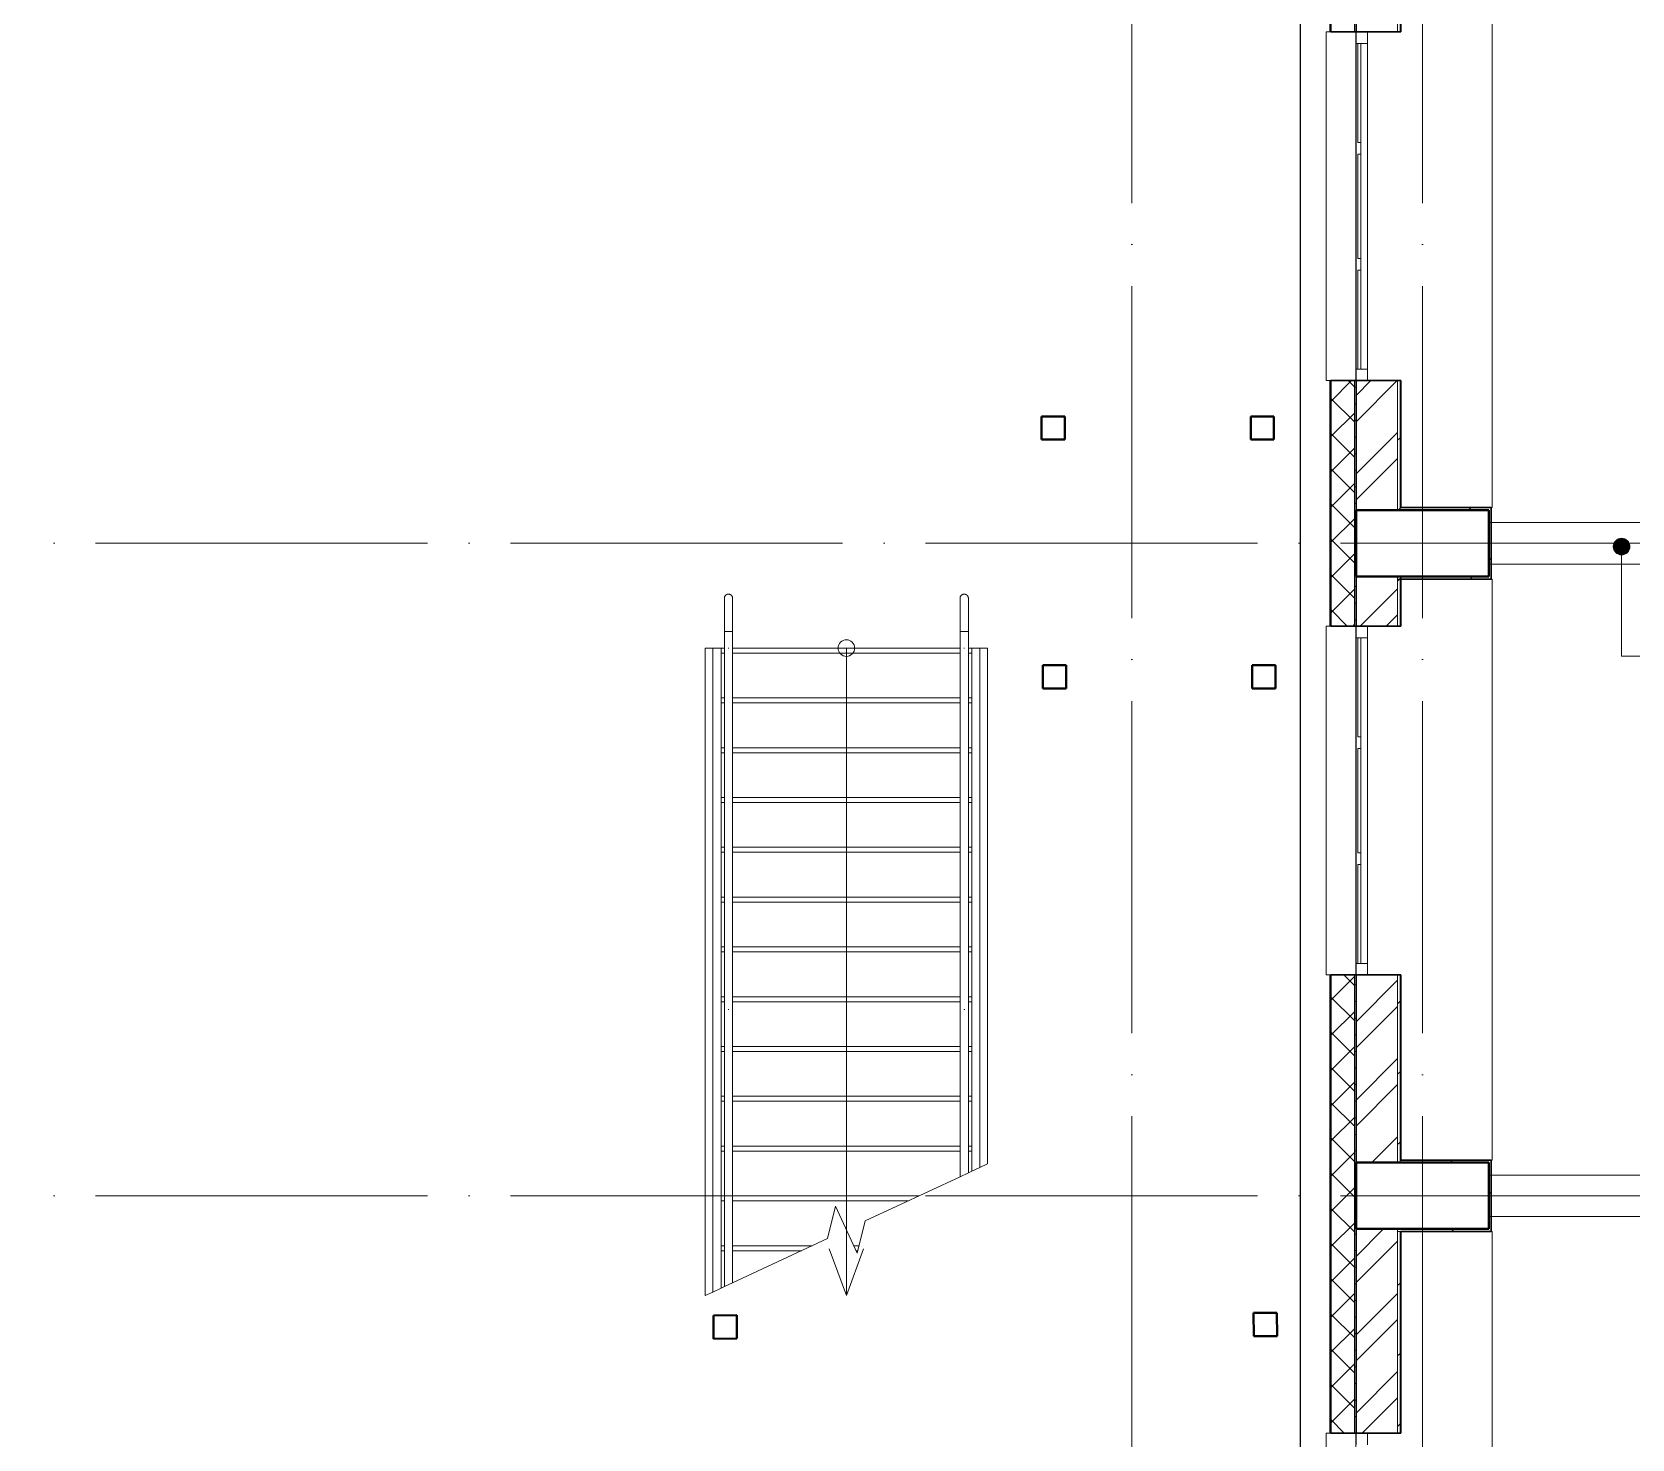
# Model space of a CAD drawing. Header units: millimetres. Extents: x -1073752 to 1436911, y -1379358 to 94781.
# Drawn here: x -1033743 to -1024105, y -899714 to -891239 of the extents above; entities that cross this region are included whole.
import ezdxf

# ---------------------------------------------------------------- set-up
doc = ezdxf.new("R2010")
doc.units = ezdxf.units.MM
doc.linetypes.add('ADSK_Линия сетки', pattern=[25, 20, -2.5, 0, -2.5])
doc.linetypes.add('ADSK_Сверху', pattern=[450, 300, -150])
for name, color, linetype, lineweight in [('_ Окна', 7, 'Continuous', 9), ('Аннотация', 7, 'Continuous', 18), ('Лестницы', 7, 'Continuous', 9), ('Несущие колонны', 7, 'Continuous', 18), ('Ограждение', 252, 'Continuous', 9), ('Окна', 7, 'Continuous', 9), ('Оси', 252, 'Continuous', 9), ('Стены внутренние', 7, 'Continuous', 18), ('Стены наружные', 7, 'Continuous', 18), ('Стены штриховка', 7, 'Continuous', 9), ('Узлы', 7, 'Continuous', 18)]:
    doc.layers.add(name, color=color, linetype=linetype, lineweight=lineweight)
doc.layers.add('Линии', color=7, linetype='Continuous', lineweight=9, true_color=0x00a600)
doc.layers.add('Стены', color=194, linetype='Continuous')

# ---------------------------------------------------------------- blocks, each defined once
blk = doc.blocks.new('1 этаж')
at = {"layer": 'Аннотация', "lineweight": 9, "true_color": 0x636466}
h = blk.add_hatch(color=251, dxfattribs=at)
edge = h.paths.add_edge_path()
edge.add_arc((-31755.9, 3136.6), 50, 0, 360)
at = {"layer": '_ Окна', "color": 251, "lineweight": 18, "true_color": 0x636466}
for p, q in [((-33355.8, 6236.3), (-33355.8, 6166.3)), ((-33285.8, 6166.3), (-33285.8, 6236.3)), ((-33355.8, 6166.3), (-33345.8, 6166.3)), ((-33325.8, 6166.3), (-33285.8, 6166.3)), ((-33345.8, 4206.3), (-33355.8, 4206.3)), ((-33355.8, 4206.3), (-33355.8, 4136.3)), ((-33285.8, 4206.3), (-33325.8, 4206.3)), ((-33285.8, 4136.3), (-33285.8, 4206.3)), ((-33355.8, 2656.3), (-33355.8, 2586.3)), ((-33285.8, 2586.3), (-33285.8, 2656.3)), ((-33355.8, 2586.3), (-33345.8, 2586.3)), ((-33325.8, 2586.3), (-33285.8, 2586.3)), ((-33345.8, 626.3), (-33355.8, 626.3)), ((-33355.8, 626.3), (-33355.8, 556.3)), ((-33285.8, 626.3), (-33325.8, 626.3)), ((-33285.8, 556.3), (-33285.8, 626.3)), ((-33355.8, -2203.7), (-33355.8, -2273.7)), ((-33285.8, -2273.7), (-33285.8, -2203.7))]:
    blk.add_line(p, q, dxfattribs=at)
at = {"layer": '_ Окна', "color": 251, "true_color": 0x636466}
for p, q in [((-33325.8, 6166.3), (-33345.8, 6166.3)), ((-33345.8, 6166.3), (-33345.8, 5571.3)), ((-33325.8, 5571.3), (-33325.8, 6166.3)), ((-33345.8, 5571.3), (-33325.8, 5571.3)), ((-33325.8, 5501.3), (-33345.8, 5501.3)), ((-33345.8, 5501.3), (-33345.8, 4871.3)), ((-33325.8, 4871.3), (-33325.8, 5501.3)), ((-33345.8, 4871.3), (-33325.8, 4871.3)), ((-33325.8, 4801.3), (-33345.8, 4801.3)), ((-33345.8, 4801.3), (-33345.8, 4206.3)), ((-33325.8, 4206.3), (-33325.8, 4801.3)), ((-33345.8, 4206.3), (-33325.8, 4206.3)), ((-33325.8, 2586.3), (-33345.8, 2586.3)), ((-33345.8, 2586.3), (-33345.8, 1991.3)), ((-33325.8, 1991.3), (-33325.8, 2586.3)), ((-33345.8, 1991.3), (-33325.8, 1991.3)), ((-33325.8, 1921.3), (-33345.8, 1921.3)), ((-33345.8, 1921.3), (-33345.8, 1291.3)), ((-33325.8, 1291.3), (-33325.8, 1921.3)), ((-33345.8, 1291.3), (-33325.8, 1291.3)), ((-33325.8, 1221.3), (-33345.8, 1221.3)), ((-33345.8, 1221.3), (-33345.8, 626.3)), ((-33325.8, 626.3), (-33325.8, 1221.3)), ((-33345.8, 626.3), (-33325.8, 626.3))]:
    blk.add_line(p, q, dxfattribs=at)
at = {"layer": 'Аннотация', "color": 251, "lineweight": 9, "true_color": 0x636466}
for p, q in [((-31755.9, 3136.6), (-31755.9, 2476.7)), ((-31755.9, 2476.7), (-29721.6, 2476.7))]:
    blk.add_line(p, q, dxfattribs=at)
at = {"layer": 'Аннотация', "color": 251, "lineweight": 20, "true_color": 0x636466}
for q in [(-36528.6, -1092.8), (-36323.4, -1092.8)]:
    blk.add_line((-36426, -1374.7), q, dxfattribs=at)
at = {"layer": 'Аннотация', "color": 251, "lineweight": 9, "true_color": 0x636466}
blk.add_circle((-31755.9, 3136.6), 50, dxfattribs=at)
at = {"layer": 'Аннотация', "color": 251, "lineweight": 20, "true_color": 0x636466}
blk.add_circle((-36426, 2525.3), 50, dxfattribs=at)
at = {"layer": 'Лестницы', "color": 251, "true_color": 0x636466}
for p, q in [((-37231, 2525.3), (-37276, 2525.3)), ((-37276, 2525.3), (-37276, -1374.7)), ((-37161, 2525.3), (-37181, 2525.3)), ((-35741, 2525.3), (-37111, 2525.3)), ((-35671, 2525.3), (-35691, 2525.3)), ((-35576, 2525.3), (-35621, 2525.3)), ((-35576, 2525.3), (-35576, -582)), ((-37161, 2495.3), (-37181, 2495.3)), ((-35741, 2495.3), (-37111, 2495.3)), ((-35671, 2495.3), (-35691, 2495.3)), ((-37161, 2225.3), (-37181, 2225.3)), ((-35741, 2225.3), (-37111, 2225.3)), ((-35671, 2225.3), (-35691, 2225.3)), ((-37161, 2195.3), (-37181, 2195.3)), ((-35741, 2195.3), (-37111, 2195.3)), ((-35671, 2195.3), (-35691, 2195.3)), ((-37161, 1925.3), (-37181, 1925.3)), ((-37161, 1895.3), (-37181, 1895.3)), ((-35741, 1925.3), (-37111, 1925.3)), ((-35741, 1895.3), (-37111, 1895.3)), ((-35671, 1925.3), (-35691, 1925.3)), ((-35671, 1895.3), (-35691, 1895.3)), ((-37161, 1625.3), (-37181, 1625.3)), ((-37161, 1595.3), (-37181, 1595.3)), ((-35741, 1625.3), (-37111, 1625.3)), ((-35741, 1595.3), (-37111, 1595.3)), ((-35671, 1625.3), (-35691, 1625.3)), ((-35671, 1595.3), (-35691, 1595.3)), ((-37161, 1325.3), (-37181, 1325.3)), ((-37161, 1295.3), (-37181, 1295.3)), ((-35741, 1325.3), (-37111, 1325.3)), ((-35741, 1295.3), (-37111, 1295.3)), ((-35671, 1325.3), (-35691, 1325.3)), ((-35671, 1295.3), (-35691, 1295.3)), ((-37161, 1025.3), (-37181, 1025.3)), ((-37161, 995.3), (-37181, 995.3)), ((-35741, 1025.3), (-37111, 1025.3)), ((-35741, 995.3), (-37111, 995.3)), ((-35671, 1025.3), (-35691, 1025.3)), ((-35671, 995.3), (-35691, 995.3)), ((-37161, 725.3), (-37181, 725.3)), ((-37161, 695.3), (-37181, 695.3)), ((-35741, 725.3), (-37111, 725.3)), ((-35741, 695.3), (-37111, 695.3)), ((-35671, 725.3), (-35691, 725.3)), ((-35671, 695.3), (-35691, 695.3)), ((-37161, 425.3), (-37181, 425.3)), ((-37161, 395.3), (-37181, 395.3)), ((-35741, 425.3), (-37111, 425.3)), ((-35741, 395.3), (-37111, 395.3)), ((-35671, 425.3), (-35691, 425.3)), ((-35671, 395.3), (-35691, 395.3)), ((-37161, 125.3), (-37181, 125.3)), ((-35741, 125.3), (-37111, 125.3)), ((-35671, 125.3), (-35691, 125.3)), ((-37161, 95.3), (-37181, 95.3)), ((-35741, 95.3), (-37111, 95.3)), ((-35671, 95.3), (-35691, 95.3)), ((-37161, -174.7), (-37181, -174.7)), ((-35741, -174.7), (-37111, -174.7)), ((-35671, -174.7), (-35691, -174.7)), ((-37161, -204.7), (-37181, -204.7)), ((-35741, -204.7), (-37111, -204.7)), ((-35671, -204.7), (-35691, -204.7)), ((-37161, -474.7), (-37181, -474.7)), ((-35741, -474.7), (-37111, -474.7)), ((-35671, -474.7), (-35691, -474.7)), ((-37161, -504.7), (-37181, -504.7)), ((-35741, -504.7), (-37111, -504.7)), ((-35671, -504.7), (-35691, -504.7)), ((-36312.7, -925.5), (-35741, -658.9)), ((-35691, -635.6), (-35671, -626.3)), ((-35621, -603), (-35576, -582)), ((-37161, -774.7), (-37181, -774.7)), ((-37161, -804.7), (-37181, -804.7)), ((-35989.3, -774.7), (-37111, -774.7)), ((-36053.6, -804.7), (-37111, -804.7)), ((-36539.3, -1031.2), (-36492, -836.8)), ((-36492, -836.8), (-36359.9, -1120)), ((-36359.9, -1120), (-36312.7, -925.5)), ((-37111, -1297.8), (-36539.3, -1031.2)), ((-37161, -1074.7), (-37181, -1074.7)), ((-37161, -1104.7), (-37181, -1104.7)), ((-36632.6, -1074.7), (-37111, -1074.7)), ((-36697, -1104.7), (-37111, -1104.7)), ((-36349, -1074.7), (-36381, -1074.7)), ((-36356.2, -1104.7), (-36367.1, -1104.7)), ((-37181, -1330.4), (-37161, -1321.1)), ((-37276, -1374.7), (-37231, -1353.7))]:
    blk.add_line(p, q, dxfattribs=at)
at = {"layer": 'Линии', "color": 251, "linetype": 'ADSK_Сверху', "ltscale": 100, "true_color": 0x636466}
for p, q in [((-32555.8, 3281.3), (-30805.8, 3281.3)), ((-32555.8, 3031.3), (-30805.8, 3031.3)), ((-32555.8, -648.7), (-30805.8, -648.7)), ((-32555.8, -898.7), (-30805.8, -898.7))]:
    blk.add_line(p, q, dxfattribs=at)
at = {"layer": 'Несущие колонны', "color": 251, "lineweight": 40, "true_color": 0x636466}
for p, q in [((-35249.9, 3780.9), (-35249.9, 3920.9)), ((-35249.9, 3920.9), (-35109.9, 3920.9)), ((-35109.9, 3920.9), (-35249.9, 3920.9)), ((-35249.9, 3920.9), (-35249.9, 3780.9)), ((-35109.9, 3920.9), (-35109.9, 3780.9)), ((-35109.9, 3780.9), (-35109.9, 3920.9)), ((-33989.9, 3780.9), (-33989.9, 3920.9)), ((-33989.9, 3920.9), (-33849.9, 3920.9)), ((-33849.9, 3920.9), (-33989.9, 3920.9)), ((-33989.9, 3920.9), (-33989.9, 3780.9)), ((-33849.9, 3920.9), (-33849.9, 3780.9)), ((-33849.9, 3780.9), (-33849.9, 3920.9)), ((-35109.9, 3780.9), (-35249.9, 3780.9)), ((-35249.9, 3780.9), (-35109.9, 3780.9)), ((-33849.9, 3780.9), (-33989.9, 3780.9)), ((-33989.9, 3780.9), (-33849.9, 3780.9)), ((-33355.8, 3356.3), (-32555.8, 3356.3)), ((-33355.8, 2956.3), (-33355.8, 3356.3)), ((-33355.8, 3356.3), (-33355.8, 2956.3)), ((-32555.8, 3356.3), (-33105.8, 3356.3)), ((-32555.8, 3356.3), (-32555.8, 2956.3)), ((-32555.8, 2956.3), (-32555.8, 3356.3)), ((-32555.8, 2956.3), (-33355.8, 2956.3)), ((-33105.8, 2956.3), (-32555.8, 2956.3)), ((-35241.5, 2282.2), (-35241.5, 2422.2)), ((-35241.5, 2422.2), (-35101.5, 2422.2)), ((-35101.5, 2422.2), (-35241.5, 2422.2)), ((-35241.5, 2422.2), (-35241.5, 2282.2)), ((-35101.5, 2422.2), (-35101.5, 2282.2)), ((-35101.5, 2282.2), (-35101.5, 2422.2)), ((-33981.2, 2282.2), (-33981.2, 2422.2)), ((-33981.2, 2422.2), (-33841.2, 2422.2)), ((-33841.2, 2422.2), (-33981.2, 2422.2)), ((-33981.2, 2422.2), (-33981.2, 2282.2)), ((-33841.2, 2422.2), (-33841.2, 2282.2)), ((-33841.2, 2282.2), (-33841.2, 2422.2)), ((-35101.5, 2282.2), (-35241.5, 2282.2)), ((-35241.5, 2282.2), (-35101.5, 2282.2)), ((-33841.2, 2282.2), (-33981.2, 2282.2)), ((-33981.2, 2282.2), (-33841.2, 2282.2)), ((-33355.8, -573.7), (-32555.8, -573.7)), ((-33355.8, -973.7), (-33355.8, -573.7)), ((-33355.8, -573.7), (-33355.8, -973.7)), ((-32555.8, -573.7), (-33105.8, -573.7)), ((-32555.8, -573.7), (-32555.8, -973.7)), ((-32555.8, -973.7), (-32555.8, -573.7)), ((-32555.8, -973.7), (-33355.8, -973.7)), ((-33105.8, -973.7), (-32555.8, -973.7)), ((-37226.7, -1494.5), (-37086.7, -1493.8)), ((-37226, -1634.5), (-37226.7, -1494.5)), ((-37086.7, -1493.8), (-37086, -1633.8)), ((-33972.4, -1479.7), (-33832.4, -1479.1)), ((-33832.4, -1479.1), (-33972.4, -1479.7)), ((-33971.7, -1619.7), (-33972.4, -1479.7)), ((-33972.4, -1479.7), (-33971.7, -1619.7)), ((-33832.4, -1479.1), (-33831.7, -1619.1)), ((-33831.7, -1619.1), (-33832.4, -1479.1)), ((-37086, -1633.8), (-37226, -1634.5)), ((-33831.7, -1619.1), (-33971.7, -1619.7)), ((-33971.7, -1619.7), (-33831.7, -1619.1))]:
    blk.add_line(p, q, dxfattribs=at)
at = {"layer": 'Несущие колонны', "color": 251, "true_color": 0x636466}
for p, q in [((-33105.8, 3356.3), (-33355.8, 3356.3)), ((-33355.8, 2956.3), (-33105.8, 2956.3)), ((-33105.8, -573.7), (-33355.8, -573.7)), ((-33355.8, -973.7), (-33105.8, -973.7)), ((-37226.7, -1494.5), (-37086.7, -1493.8)), ((-37226, -1634.5), (-37226.7, -1494.5)), ((-37086.7, -1493.8), (-37086, -1633.8)), ((-37086, -1633.8), (-37226, -1634.5))]:
    blk.add_line(p, q, dxfattribs=at)
at = {"layer": 'Ограждение', "color": 251, "true_color": 0x636466}
for p, q in [((-32535.8, 6971.3), (-32535.8, 3371.3)), ((-32535.8, 3371.3), (-32540.8, 3371.3)), ((-32540.8, 2941.3), (-32535.8, 2941.3)), ((-32535.8, 2941.3), (-32535.8, -558.7)), ((-37161, 2625.3), (-37161, 2524.7)), ((-37111, 2625.3), (-37161, 2625.3)), ((-37161, 2625.3), (-37161, 2525.3)), ((-37133.6, 2625.3), (-37138.3, 2625.3)), ((-37138.3, 2625.3), (-37136, 2625.3)), ((-37136, 2625.3), (-37133.6, 2625.3)), ((-37111, 2524.7), (-37111, 2625.3)), ((-37111, 2625.3), (-37111, 2525.3)), ((-35741, 2625.3), (-35741, 2524.7)), ((-35691, 2625.3), (-35741, 2625.3)), ((-35741, 2625.3), (-35741, 2525.3)), ((-35713.6, 2625.3), (-35718.3, 2625.3)), ((-35718.3, 2625.3), (-35716, 2625.3)), ((-35716, 2625.3), (-35713.6, 2625.3)), ((-35691, 2524.7), (-35691, 2625.3)), ((-35691, 2625.3), (-35691, 2525.3)), ((-37231, 2525.3), (-37181, 2525.3)), ((-37231, 2525.3), (-37231, -1353.7)), ((-37181, 2525.3), (-37181, -1330.4)), ((-37161, 2525.3), (-37161, -1321.1)), ((-37161, 2519.1), (-37161, 293.8)), ((-37111, 2525.3), (-37111, -1297.8)), ((-37111, 293.8), (-37111, 2519.1)), ((-35741, 2525.3), (-35741, -658.9)), ((-35741, 2519.1), (-35741, 293.8)), ((-35691, 2525.3), (-35691, -635.6)), ((-35691, 293.8), (-35691, 2519.1)), ((-35671, 2525.3), (-35621, 2525.3)), ((-35671, -626.3), (-35671, 2525.3)), ((-35621, -603), (-35621, 2525.3)), ((-32535.8, -558.7), (-32540.8, -558.7)), ((-35741, -658.9), (-35691, -635.6)), ((-35671, -626.3), (-35621, -603)), ((-35671, -626.3), (-35621, -603)), ((-32540.8, -988.7), (-32535.8, -988.7)), ((-32535.8, -988.7), (-32535.8, -4378.7)), ((-37231, -1353.7), (-37181, -1330.4)), ((-37231, -1353.7), (-37181, -1330.4)), ((-37161, -1321.1), (-37111, -1297.8))]:
    blk.add_line(p, q, dxfattribs=at)
at = {"layer": 'Ограждение', "color": 251, "true_color": 0x636466, "flags": 128}
for points in [[(-37161, 2825.3), (-37161, 2826.3), (-37160.9, 2827.3), (-37160.8, 2828.3), (-37160.7, 2829.3), (-37160.5, 2830.2), (-37160.3, 2831.2), (-37160, 2832.2), (-37159.7, 2833.1), (-37159.4, 2834.1), (-37159, 2835), (-37158.6, 2835.9), (-37158.2, 2836.8), (-37157.7, 2837.7), (-37157.2, 2838.6), (-37156.6, 2839.4), (-37156, 2840.2), (-37155.4, 2841), (-37154.8, 2841.8), (-37154.1, 2842.5), (-37153.4, 2843.2), (-37152.7, 2843.9), (-37151.9, 2844.5), (-37151.1, 2845.2), (-37150.3, 2845.8), (-37149.5, 2846.3), (-37148.6, 2846.8), (-37147.8, 2847.3), (-37146.9, 2847.8), (-37146, 2848.2), (-37145, 2848.6), (-37144.1, 2848.9), (-37143.1, 2849.2), (-37142.2, 2849.5), (-37141.2, 2849.7), (-37140.2, 2849.9), (-37139.2, 2850.1), (-37138.2, 2850.2), (-37137.3, 2850.2), (-37136.3, 2850.3), (-37136, 2850.3)], [(-37161, 2625.3), (-37161, 2633.3), (-37161, 2641.3), (-37161, 2649.2), (-37161, 2657.1), (-37161, 2665), (-37161, 2672.8), (-37161, 2680.5), (-37161, 2688.2), (-37161, 2695.7), (-37161, 2703.2), (-37161, 2710.5), (-37161, 2717.6), (-37161, 2724.6), (-37161, 2731.5), (-37161, 2738.2), (-37161, 2744.7), (-37161, 2751), (-37161, 2757.2), (-37161, 2763.1), (-37161, 2768.7), (-37161, 2774.2), (-37161, 2779.4), (-37161, 2784.4), (-37161, 2789.1), (-37161, 2793.6), (-37161, 2797.8), (-37161, 2801.7), (-37161, 2805.3), (-37161, 2808.6), (-37161, 2811.7), (-37161, 2814.4), (-37161, 2816.9), (-37161, 2819), (-37161, 2820.8), (-37161, 2822.4), (-37161, 2823.6), (-37161, 2824.4), (-37161, 2825), (-37161, 2825.3), (-37161, 2825.3)], [(-37161, 2825.3), (-37161, 2825.1), (-37161, 2824.6), (-37161, 2823.8), (-37161, 2822.7), (-37161, 2821.3), (-37161, 2819.5), (-37161, 2817.5), (-37161, 2815.1), (-37161, 2812.5), (-37161, 2809.5), (-37161, 2806.2), (-37161, 2802.7), (-37161, 2798.8), (-37161, 2794.7), (-37161, 2790.3), (-37161, 2785.7), (-37161, 2780.8), (-37161, 2775.6), (-37161, 2770.2), (-37161, 2764.6), (-37161, 2758.8), (-37161, 2752.7), (-37161, 2746.4), (-37161, 2740), (-37161, 2733.3), (-37161, 2726.5), (-37161, 2719.5), (-37161, 2712.4), (-37161, 2705.1), (-37161, 2697.7), (-37161, 2690.2), (-37161, 2682.6), (-37161, 2674.9), (-37161, 2667.1), (-37161, 2659.3), (-37161, 2651.4), (-37161, 2643.4), (-37161, 2635.4), (-37161, 2627.4), (-37161, 2625.3)], [(-37136, 2850.3), (-37135, 2850.3), (-37134, 2850.2), (-37133, 2850.1), (-37132, 2850), (-37131, 2849.8), (-37130, 2849.6), (-37129.1, 2849.3), (-37128.1, 2849), (-37127.2, 2848.7), (-37126.2, 2848.3), (-37125.3, 2847.9), (-37124.4, 2847.4), (-37123.6, 2847), (-37122.7, 2846.5), (-37121.9, 2845.9), (-37121.1, 2845.3), (-37120.3, 2844.7), (-37119.5, 2844.1), (-37118.8, 2843.4), (-37118, 2842.7), (-37117.4, 2842), (-37116.7, 2841.2), (-37116.1, 2840.4), (-37115.5, 2839.6), (-37114.9, 2838.8), (-37114.4, 2837.9), (-37113.9, 2837.1), (-37113.5, 2836.2), (-37113.1, 2835.3), (-37112.7, 2834.3), (-37112.3, 2833.4), (-37112, 2832.4), (-37111.8, 2831.5), (-37111.5, 2830.5), (-37111.3, 2829.5), (-37111.2, 2828.5), (-37111.1, 2827.5), (-37111, 2826.5), (-37111, 2825.5), (-37111, 2825.3)], [(-37111, 2625.3), (-37111, 2633.3), (-37111, 2641.3), (-37111, 2649.2), (-37111, 2657.1), (-37111, 2665), (-37111, 2672.8), (-37111, 2680.5), (-37111, 2688.2), (-37111, 2695.7), (-37111, 2703.2), (-37111, 2710.5), (-37111, 2717.6), (-37111, 2724.6), (-37111, 2731.5), (-37111, 2738.2), (-37111, 2744.7), (-37111, 2751), (-37111, 2757.2), (-37111, 2763.1), (-37111, 2768.7), (-37111, 2774.2), (-37111, 2779.4), (-37111, 2784.4), (-37111, 2789.1), (-37111, 2793.6), (-37111, 2797.8), (-37111, 2801.7), (-37111, 2805.3), (-37111, 2808.6), (-37111, 2811.7), (-37111, 2814.4), (-37111, 2816.9), (-37111, 2819), (-37111, 2820.8), (-37111, 2822.4), (-37111, 2823.6), (-37111, 2824.4), (-37111, 2825), (-37111, 2825.3), (-37111, 2825.3)], [(-37111, 2825.3), (-37111, 2825.1), (-37111, 2824.6), (-37111, 2823.8), (-37111, 2822.7), (-37111, 2821.3), (-37111, 2819.5), (-37111, 2817.5), (-37111, 2815.1), (-37111, 2812.5), (-37111, 2809.5), (-37111, 2806.2), (-37111, 2802.7), (-37111, 2798.8), (-37111, 2794.7), (-37111, 2790.3), (-37111, 2785.7), (-37111, 2780.8), (-37111, 2775.6), (-37111, 2770.2), (-37111, 2764.6), (-37111, 2758.8), (-37111, 2752.7), (-37111, 2746.4), (-37111, 2740), (-37111, 2733.3), (-37111, 2726.5), (-37111, 2719.5), (-37111, 2712.4), (-37111, 2705.1), (-37111, 2697.7), (-37111, 2690.2), (-37111, 2682.6), (-37111, 2674.9), (-37111, 2667.1), (-37111, 2659.3), (-37111, 2651.4), (-37111, 2643.4), (-37111, 2635.4), (-37111, 2627.4), (-37111, 2625.3)], [(-35741, 2825.3), (-35741, 2826.3), (-35740.9, 2827.3), (-35740.8, 2828.3), (-35740.7, 2829.3), (-35740.5, 2830.2), (-35740.3, 2831.2), (-35740, 2832.2), (-35739.7, 2833.1), (-35739.4, 2834.1), (-35739, 2835), (-35738.6, 2835.9), (-35738.2, 2836.8), (-35737.7, 2837.7), (-35737.2, 2838.6), (-35736.6, 2839.4), (-35736, 2840.2), (-35735.4, 2841), (-35734.8, 2841.8), (-35734.1, 2842.5), (-35733.4, 2843.2), (-35732.7, 2843.9), (-35731.9, 2844.5), (-35731.1, 2845.2), (-35730.3, 2845.8), (-35729.5, 2846.3), (-35728.6, 2846.8), (-35727.8, 2847.3), (-35726.9, 2847.8), (-35726, 2848.2), (-35725, 2848.6), (-35724.1, 2848.9), (-35723.1, 2849.2), (-35722.2, 2849.5), (-35721.2, 2849.7), (-35720.2, 2849.9), (-35719.2, 2850.1), (-35718.2, 2850.2), (-35717.3, 2850.2), (-35716.3, 2850.3), (-35716, 2850.3)], [(-35741, 2625.3), (-35741, 2633.3), (-35741, 2641.3), (-35741, 2649.2), (-35741, 2657.1), (-35741, 2665), (-35741, 2672.8), (-35741, 2680.5), (-35741, 2688.2), (-35741, 2695.7), (-35741, 2703.2), (-35741, 2710.5), (-35741, 2717.6), (-35741, 2724.6), (-35741, 2731.5), (-35741, 2738.2), (-35741, 2744.7), (-35741, 2751), (-35741, 2757.2), (-35741, 2763.1), (-35741, 2768.7), (-35741, 2774.2), (-35741, 2779.4), (-35741, 2784.4), (-35741, 2789.1), (-35741, 2793.6), (-35741, 2797.8), (-35741, 2801.7), (-35741, 2805.3), (-35741, 2808.6), (-35741, 2811.7), (-35741, 2814.4), (-35741, 2816.9), (-35741, 2819), (-35741, 2820.8), (-35741, 2822.4), (-35741, 2823.6), (-35741, 2824.4), (-35741, 2825), (-35741, 2825.3), (-35741, 2825.3)], [(-35741, 2825.3), (-35741, 2825.1), (-35741, 2824.6), (-35741, 2823.8), (-35741, 2822.7), (-35741, 2821.3), (-35741, 2819.5), (-35741, 2817.5), (-35741, 2815.1), (-35741, 2812.5), (-35741, 2809.5), (-35741, 2806.2), (-35741, 2802.7), (-35741, 2798.8), (-35741, 2794.7), (-35741, 2790.3), (-35741, 2785.7), (-35741, 2780.8), (-35741, 2775.6), (-35741, 2770.2), (-35741, 2764.6), (-35741, 2758.8), (-35741, 2752.7), (-35741, 2746.4), (-35741, 2740), (-35741, 2733.3), (-35741, 2726.5), (-35741, 2719.5), (-35741, 2712.4), (-35741, 2705.1), (-35741, 2697.7), (-35741, 2690.2), (-35741, 2682.6), (-35741, 2674.9), (-35741, 2667.1), (-35741, 2659.3), (-35741, 2651.4), (-35741, 2643.4), (-35741, 2635.4), (-35741, 2627.4), (-35741, 2625.3)], [(-35716, 2850.3), (-35715, 2850.3), (-35714, 2850.2), (-35713, 2850.1), (-35712, 2850), (-35711, 2849.8), (-35710, 2849.6), (-35709.1, 2849.3), (-35708.1, 2849), (-35707.2, 2848.7), (-35706.2, 2848.3), (-35705.3, 2847.9), (-35704.4, 2847.4), (-35703.6, 2847), (-35702.7, 2846.5), (-35701.9, 2845.9), (-35701.1, 2845.3), (-35700.3, 2844.7), (-35699.5, 2844.1), (-35698.8, 2843.4), (-35698, 2842.7), (-35697.4, 2842), (-35696.7, 2841.2), (-35696.1, 2840.4), (-35695.5, 2839.6), (-35694.9, 2838.8), (-35694.4, 2837.9), (-35693.9, 2837.1), (-35693.5, 2836.2), (-35693.1, 2835.3), (-35692.7, 2834.3), (-35692.3, 2833.4), (-35692, 2832.4), (-35691.8, 2831.5), (-35691.5, 2830.5), (-35691.3, 2829.5), (-35691.2, 2828.5), (-35691.1, 2827.5), (-35691, 2826.5), (-35691, 2825.5), (-35691, 2825.3)], [(-35691, 2625.3), (-35691, 2633.3), (-35691, 2641.3), (-35691, 2649.2), (-35691, 2657.1), (-35691, 2665), (-35691, 2672.8), (-35691, 2680.5), (-35691, 2688.2), (-35691, 2695.7), (-35691, 2703.2), (-35691, 2710.5), (-35691, 2717.6), (-35691, 2724.6), (-35691, 2731.5), (-35691, 2738.2), (-35691, 2744.7), (-35691, 2751), (-35691, 2757.2), (-35691, 2763.1), (-35691, 2768.7), (-35691, 2774.2), (-35691, 2779.4), (-35691, 2784.4), (-35691, 2789.1), (-35691, 2793.6), (-35691, 2797.8), (-35691, 2801.7), (-35691, 2805.3), (-35691, 2808.6), (-35691, 2811.7), (-35691, 2814.4), (-35691, 2816.9), (-35691, 2819), (-35691, 2820.8), (-35691, 2822.4), (-35691, 2823.6), (-35691, 2824.4), (-35691, 2825), (-35691, 2825.3), (-35691, 2825.3)], [(-35691, 2825.3), (-35691, 2825.1), (-35691, 2824.6), (-35691, 2823.8), (-35691, 2822.7), (-35691, 2821.3), (-35691, 2819.5), (-35691, 2817.5), (-35691, 2815.1), (-35691, 2812.5), (-35691, 2809.5), (-35691, 2806.2), (-35691, 2802.7), (-35691, 2798.8), (-35691, 2794.7), (-35691, 2790.3), (-35691, 2785.7), (-35691, 2780.8), (-35691, 2775.6), (-35691, 2770.2), (-35691, 2764.6), (-35691, 2758.8), (-35691, 2752.7), (-35691, 2746.4), (-35691, 2740), (-35691, 2733.3), (-35691, 2726.5), (-35691, 2719.5), (-35691, 2712.4), (-35691, 2705.1), (-35691, 2697.7), (-35691, 2690.2), (-35691, 2682.6), (-35691, 2674.9), (-35691, 2667.1), (-35691, 2659.3), (-35691, 2651.4), (-35691, 2643.4), (-35691, 2635.4), (-35691, 2627.4), (-35691, 2625.3)], [(-37133.2, 347.3), (-37136, 347.6), (-37138.7, 347.3)], [(-35713.2, 347.3), (-35716, 347.6), (-35718.7, 347.3)]]:
    blk.add_lwpolyline(points, dxfattribs=at)
at = {"layer": 'Ограждение', "color": 251, "true_color": 0x636466}
for points in [[(-37133.9, 2525.3), (-37134.6, 2525.3), (-37136, 2525.3), (-37137.4, 2525.3), (-37138.1, 2525.3)], [(-35718.1, 2525.3), (-35717.4, 2525.3), (-35716, 2525.3), (-35714.6, 2525.3), (-35713.9, 2525.3)]]:
    blk.add_open_spline(points, degree=3, dxfattribs=at)
at = {"layer": 'Окна', "color": 251, "true_color": 0x636466}
for p, q in [((-33535.8, 6236.3), (-33505.8, 6236.3)), ((-33535.8, 6236.3), (-33535.8, 4136.3)), ((-33356.8, 4136.3), (-33356.8, 6236.3)), ((-33355.8, 4206.3), (-33355.8, 6166.3)), ((-33285.8, 6166.3), (-33285.8, 4206.3)), ((-33325.8, 5571.3), (-33325.8, 5501.3)), ((-33325.8, 4871.3), (-33325.8, 4801.3)), ((-33505.8, 4136.3), (-33535.8, 4136.3)), ((-33535.8, 2656.3), (-33505.8, 2656.3)), ((-33535.8, 2656.3), (-33535.8, 556.3)), ((-33356.8, 556.3), (-33356.8, 2656.3)), ((-33355.8, 626.3), (-33355.8, 2586.3)), ((-33285.8, 2586.3), (-33285.8, 626.3)), ((-33325.8, 1991.3), (-33325.8, 1921.3)), ((-33325.8, 1291.3), (-33325.8, 1221.3)), ((-33505.8, 556.3), (-33535.8, 556.3)), ((-33535.8, -2203.7), (-33505.8, -2203.7)), ((-33535.8, -2203.7), (-33535.8, -4303.7)), ((-33356.8, -4303.7), (-33356.8, -2203.7))]:
    blk.add_line(p, q, dxfattribs=at)
at = {"layer": 'Оси', "color": 251, "linetype": 'ADSK_Линия сетки', "ltscale": 100, "true_color": 0x636466}
for p, q in [((-34705.8, 32206.9), (-34705.8, -33769.9)), ((-32955.8, 32206.9), (-32955.8, -33769.9)), ((-26448.4, 3156.3), (-72528.1, 3156.3)), ((-26448.4, -773.7), (-72528.1, -773.7))]:
    blk.add_line(p, q, dxfattribs=at)
at = {"layer": 'Стены', "color": 251, "true_color": 0x636466}
for p, q in [((-33690.8, -4641.7), (-33690.8, 11054.3)), ((-33510.8, 6236.3), (-33510.8, 10927.4)), ((-33510.8, 2656.3), (-33510.8, 4136.3)), ((-33510.8, -2203.7), (-33510.8, 556.3))]:
    blk.add_line(p, q, dxfattribs=at)
at = {"layer": 'Стены внутренние', "color": 251, "lineweight": 30, "true_color": 0x636466}
for p, q in [((-33507.8, 8116.3), (-33507.8, 6236.3)), ((-33507.8, 6236.3), (-33365.8, 6236.3)), ((-33507.8, 4136.3), (-33507.8, 2656.3)), ((-33365.8, 4136.3), (-33507.8, 4136.3)), ((-33507.8, 2656.3), (-33365.8, 2656.3)), ((-33507.8, 556.3), (-33507.8, -2203.7)), ((-33365.8, 556.3), (-33507.8, 556.3)), ((-33507.8, -2203.7), (-33365.8, -2203.7))]:
    blk.add_line(p, q, dxfattribs=at)
at = {"layer": 'Стены внутренние', "color": 251, "linetype": 'Continuous', "lineweight": 9, "true_color": 0x636466}
for p, q in [((-33505.8, 4013.3), (-33384.9, 4134.3)), ((-33448.4, 4134.3), (-33449.5, 4136.3)), ((-33365.8, 4099.7), (-33400.4, 4134.3)), ((-33365.8, 3887.6), (-33505.8, 4027.6)), ((-33505.8, 3801.2), (-33365.8, 3941.2)), ((-33365.8, 3675.4), (-33505.8, 3815.4)), ((-33505.8, 3589.1), (-33365.8, 3729.1)), ((-33365.8, 3463.3), (-33505.8, 3603.3)), ((-33505.8, 3376.9), (-33365.8, 3516.9)), ((-33365.8, 3251.2), (-33505.8, 3391.2)), ((-33505.8, 3164.8), (-33365.8, 3304.8)), ((-33365.8, 3039), (-33505.8, 3179)), ((-33505.8, 2952.7), (-33365.8, 3092.7)), ((-33365.8, 2826.9), (-33505.8, 2966.9)), ((-33505.8, 2740.5), (-33365.8, 2880.5)), ((-33409.3, 2658.3), (-33505.8, 2754.8)), ((-33506.7, 2675.9), (-33507.8, 2674)), ((-33375.9, 2658.3), (-33365.8, 2668.4)), ((-33505.8, 407.1), (-33365.8, 547.1)), ((-33365.8, 493.4), (-33426.6, 554.3)), ((-33365.8, 281.3), (-33505.8, 421.3)), ((-33505.8, 194.9), (-33365.8, 334.9)), ((-33365.8, 69.2), (-33505.8, 209.2)), ((-33505.8, -17.2), (-33365.8, 122.8)), ((-33365.8, -142.9), (-33505.8, -2.9)), ((-33505.8, -229.3), (-33365.8, -89.3)), ((-33505.8, -167.3), (-33507.8, -170.8)), ((-33365.8, -355.1), (-33505.8, -215.1)), ((-33505.8, -441.4), (-33365.8, -301.4)), ((-33365.8, -567.2), (-33505.8, -427.2)), ((-33505.8, -653.6), (-33365.8, -513.6)), ((-33365.8, -779.3), (-33505.8, -639.3)), ((-33505.8, -865.7), (-33365.8, -725.7)), ((-33505.8, -846.3), (-33507.8, -842.8)), ((-33365.8, -991.5), (-33505.8, -851.5)), ((-33505.8, -1077.8), (-33365.8, -937.8)), ((-33505.8, -980.1), (-33507.8, -983.6)), ((-33365.8, -1203.6), (-33505.8, -1063.6)), ((-33505.8, -1290), (-33365.8, -1150)), ((-33365.8, -1415.7), (-33505.8, -1275.7)), ((-33505.8, -1502.1), (-33365.8, -1362.1)), ((-33365.8, -1627.9), (-33505.8, -1487.9)), ((-33505.8, -1714.2), (-33365.8, -1574.2)), ((-33365.8, -1840), (-33505.8, -1700)), ((-33505.8, -1926.4), (-33365.8, -1786.4)), ((-33365.8, -2052.1), (-33505.8, -1912.1)), ((-33505.8, -2138.5), (-33365.8, -1998.5)), ((-33428.3, -2201.7), (-33505.8, -2124.3))]:
    blk.add_line(p, q, dxfattribs=at)
at = {"layer": 'Стены наружные', "color": 251, "lineweight": 30, "true_color": 0x636466}
for p, q in [((-33355.8, 6236.3), (-33355.8, 8116.3)), ((-33085.8, 6236.3), (-33085.8, 6971.3)), ((-33365.8, 6236.3), (-33085.8, 6236.3)), ((-33085.8, 4136.3), (-33365.8, 4136.3)), ((-33355.8, 2656.3), (-33355.8, 4136.3)), ((-33085.8, 3371.3), (-33085.8, 4136.3)), ((-33105.8, 3356.3), (-32555.8, 3356.3)), ((-33090.8, 3371.3), (-32540.8, 3371.3)), ((-32555.8, 3356.3), (-32555.8, 2956.3)), ((-32540.8, 2941.3), (-32540.8, 3371.3)), ((-32555.8, 2956.3), (-33105.8, 2956.3)), ((-33085.8, 2941.3), (-32540.8, 2941.3)), ((-33085.8, 2656.3), (-33085.8, 2941.3)), ((-33365.8, 2656.3), (-33085.8, 2656.3)), ((-33085.8, 556.3), (-33365.8, 556.3)), ((-33355.8, 556.3), (-33355.8, -2203.7)), ((-33085.8, -558.7), (-33085.8, 556.3)), ((-33105.8, -573.7), (-32555.8, -573.7)), ((-33090.8, -558.7), (-32540.8, -558.7)), ((-32555.8, -573.7), (-32555.8, -973.7)), ((-32540.8, -988.7), (-32540.8, -558.7)), ((-32555.8, -973.7), (-33105.8, -973.7)), ((-33085.8, -988.7), (-32540.8, -988.7)), ((-33085.8, -2203.7), (-33085.8, -988.7)), ((-33365.8, -2203.7), (-33085.8, -2203.7))]:
    blk.add_line(p, q, dxfattribs=at)
at = {"layer": 'Стены наружные', "color": 251, "linetype": 'Continuous', "lineweight": 9, "true_color": 0x636466}
for p, q in [((-33355.8, 4096), (-33365.8, 4096)), ((-33355.8, 4046.1), (-33265.7, 4136.3)), ((-33355.8, 3889), (-33108.5, 4136.3)), ((-33090.8, 4074.8), (-33085.8, 4079.8)), ((-33355.8, 3996), (-33365.8, 3996)), ((-33090.8, 4004.1), (-33085.8, 4009.1)), ((-33355.8, 3896), (-33365.8, 3896)), ((-33090.8, 3933.3), (-33085.8, 3938.3)), ((-33090.8, 3862.6), (-33085.8, 3867.6)), ((-33355.8, 3796), (-33365.8, 3796)), ((-33355.8, 3574.7), (-33105.8, 3824.7)), ((-33105.8, 3776.9), (-33090.8, 3791.9)), ((-33090.8, 3791.9), (-33085.8, 3796.9)), ((-33355.8, 3696), (-33365.8, 3696)), ((-33355.8, 3417.5), (-33105.8, 3667.5)), ((-33090.8, 3721.2), (-33085.8, 3726.2)), ((-33355.8, 3596), (-33365.8, 3596)), ((-33090.8, 3650.5), (-33085.8, 3655.5)), ((-33090.8, 3579.8), (-33085.8, 3584.8)), ((-33355.8, 3496), (-33365.8, 3496)), ((-33090.8, 3509.1), (-33085.8, 3514.1)), ((-33355.8, 3396), (-33365.8, 3396)), ((-33090.8, 3438.4), (-33085.8, 3443.4)), ((-33355.8, 3296), (-33365.8, 3296)), ((-33102.2, 3356.3), (-33090.8, 3367.7)), ((-33090.8, 3367.7), (-33087.2, 3371.3)), ((-33087.2, 3371.3), (-33085.8, 3372.7)), ((-32677.9, 3356.3), (-32662.9, 3371.3)), ((-33355.8, 3196), (-33365.8, 3196)), ((-33355.8, 3096), (-33365.8, 3096)), ((-33355.8, 2996), (-33365.8, 2996)), ((-32555.8, 3054.1), (-32540.8, 3069.1)), ((-33355.8, 2896), (-33365.8, 2896)), ((-33355.8, 2946), (-33345.6, 2956.3)), ((-33105.8, 2928.4), (-33092.9, 2941.3)), ((-33092.9, 2941.3), (-33077.9, 2956.3)), ((-32668.7, 2941.3), (-32653.7, 2956.3)), ((-33355.8, 2796), (-33365.8, 2796)), ((-33331.3, 2656.3), (-33105.8, 2881.7)), ((-33090.8, 2872.7), (-33085.8, 2877.7)), ((-33090.8, 2802), (-33085.8, 2807)), ((-33174.1, 2656.3), (-33105.8, 2724.6)), ((-33090.8, 2731.3), (-33085.8, 2736.3)), ((-33355.8, 2696), (-33365.8, 2696)), ((-33090.8, 2660.6), (-33085.8, 2665.6)), ((-33355.8, 496), (-33365.8, 496)), ((-33355.8, 274.4), (-33105.8, 524.4)), ((-33090.8, 539.2), (-33085.8, 544.2)), ((-33355.8, 396), (-33365.8, 396)), ((-33105.8, 382.8), (-33090.8, 397.8)), ((-33090.8, 468.5), (-33085.8, 473.5)), ((-33090.8, 397.8), (-33085.8, 402.8)), ((-33355.8, 296), (-33365.8, 296)), ((-33355.8, 117.3), (-33105.8, 367.3)), ((-33090.8, 327.1), (-33085.8, 332.1)), ((-33355.8, 196), (-33365.8, 196)), ((-33090.8, 256.4), (-33085.8, 261.4)), ((-33090.8, 185.7), (-33085.8, 190.7)), ((-33090.8, 115), (-33085.8, 120)), ((-33355.8, 96), (-33365.8, 96)), ((-33355.8, -197.1), (-33105.8, 52.9)), ((-33090.8, 44.3), (-33085.8, 49.3)), ((-33355.8, -4), (-33365.8, -4)), ((-33105.8, -41.4), (-33090.8, -26.4)), ((-33090.8, -26.4), (-33085.8, -21.4)), ((-33090.8, -97.2), (-33085.8, -92.2)), ((-33355.8, -104), (-33365.8, -104)), ((-33355.8, -354.2), (-33105.8, -104.2)), ((-33090.8, -167.9), (-33085.8, -162.9)), ((-33355.8, -204), (-33365.8, -204)), ((-33090.8, -238.6), (-33085.8, -233.6)), ((-33355.8, -304), (-33365.8, -304)), ((-33090.8, -309.3), (-33085.8, -304.3)), ((-33090.8, -380), (-33085.8, -375)), ((-33355.8, -404), (-33365.8, -404)), ((-33261, -573.7), (-33105.8, -418.5)), ((-33105.8, -465.7), (-33090.8, -450.7)), ((-33090.8, -450.7), (-33085.8, -445.7)), ((-33355.8, -504), (-33365.8, -504)), ((-33090.8, -521.4), (-33085.8, -516.4)), ((-32789.6, -573.7), (-32774.6, -558.7)), ((-33355.8, -604), (-33365.8, -604)), ((-33355.8, -704), (-33365.8, -704)), ((-32555.8, -764.2), (-32540.8, -749.2)), ((-33355.8, -804), (-33365.8, -804)), ((-33355.8, -904), (-33365.8, -904)), ((-33355.8, -1004), (-33365.8, -1004)), ((-33355.8, -1140), (-33189.6, -973.7)), ((-33355.8, -1297.1), (-33105.8, -1047.1)), ((-33090.8, -1016.4), (-33085.8, -1011.4)), ((-32780.3, -988.7), (-32765.3, -973.7)), ((-33355.8, -1104), (-33365.8, -1104)), ((-33090.8, -1087.1), (-33085.8, -1082.1)), ((-33090.8, -1157.8), (-33085.8, -1152.8)), ((-33355.8, -1204), (-33365.8, -1204)), ((-33090.8, -1228.5), (-33085.8, -1223.5)), ((-33355.8, -1304), (-33365.8, -1304)), ((-33105.8, -1314.2), (-33090.8, -1299.2)), ((-33090.8, -1299.2), (-33085.8, -1294.2)), ((-33355.8, -1404), (-33365.8, -1404)), ((-33355.8, -1611.4), (-33105.8, -1361.4)), ((-33090.8, -1370), (-33085.8, -1365)), ((-33090.8, -1440.7), (-33085.8, -1435.7)), ((-33355.8, -1504), (-33365.8, -1504)), ((-33355.8, -1768.6), (-33105.8, -1518.6)), ((-33090.8, -1511.4), (-33085.8, -1506.4)), ((-33355.8, -1604), (-33365.8, -1604)), ((-33090.8, -1582.1), (-33085.8, -1577.1)), ((-33355.8, -1704), (-33365.8, -1704)), ((-33105.8, -1738.5), (-33090.8, -1723.5)), ((-33090.8, -1652.8), (-33085.8, -1647.8)), ((-33090.8, -1723.5), (-33085.8, -1718.5)), ((-33355.8, -1804), (-33365.8, -1804)), ((-33090.8, -1794.2), (-33085.8, -1789.2)), ((-33355.8, -1904), (-33365.8, -1904)), ((-33355.8, -2082.9), (-33105.8, -1832.9)), ((-33090.8, -1864.9), (-33085.8, -1859.9)), ((-33355.8, -2004), (-33365.8, -2004)), ((-33319.5, -2203.7), (-33105.8, -1990.1)), ((-33090.8, -1935.6), (-33085.8, -1930.6)), ((-33090.8, -2006.3), (-33085.8, -2001.3)), ((-33355.8, -2104), (-33365.8, -2104)), ((-33090.8, -2077.1), (-33085.8, -2072.1)), ((-33105.8, -2162.8), (-33090.8, -2147.8)), ((-33090.8, -2147.8), (-33085.8, -2142.8))]:
    blk.add_line(p, q, dxfattribs=at)
at = {"layer": 'Стены наружные', "color": 251, "true_color": 0x636466}
for p, q in [((-33355.8, 3356.3), (-33105.8, 3356.3)), ((-33105.8, 2956.3), (-33355.8, 2956.3)), ((-33355.8, -573.7), (-33105.8, -573.7)), ((-33105.8, -973.7), (-33355.8, -973.7))]:
    blk.add_line(p, q, dxfattribs=at)
at = {"layer": 'Стены штриховка', "color": 251, "true_color": 0x636466}
for p, q in [((-33365.8, 6236.3), (-33365.8, 8116.3)), ((-33105.8, 6986.3), (-33105.8, 6236.3)), ((-33090.8, 6236.3), (-33090.8, 6971.3)), ((-33505.8, 2658.3), (-33505.8, 4134.3)), ((-33505.8, 4134.3), (-33365.8, 4134.3)), ((-33365.8, 2656.3), (-33365.8, 4136.3)), ((-33105.8, 3356.3), (-33105.8, 4136.3)), ((-33090.8, 4136.3), (-33090.8, 3356.3)), ((-33105.8, 2956.3), (-33105.8, 2656.3)), ((-33085.8, 2941.3), (-33105.8, 2941.3)), ((-33090.8, 2656.3), (-33090.8, 2941.3)), ((-33365.8, 2658.3), (-33505.8, 2658.3)), ((-33505.8, -2201.7), (-33505.8, 554.3)), ((-33505.8, 554.3), (-33365.8, 554.3)), ((-33365.8, -2203.7), (-33365.8, 556.3)), ((-33105.8, -573.7), (-33105.8, 556.3)), ((-33090.8, 556.3), (-33090.8, -573.7)), ((-33105.8, -973.7), (-33105.8, -2203.7)), ((-33085.8, -988.7), (-33105.8, -988.7)), ((-33090.8, -2203.7), (-33090.8, -988.7)), ((-33365.8, -2201.7), (-33505.8, -2201.7))]:
    blk.add_line(p, q, dxfattribs=at)
at = {"layer": 'Узлы', "color": 251, "true_color": 0x636466}
blk.add_line((-36426, 2525.3), (-36426, -1374.7), dxfattribs=at)

msp = doc.modelspace()

# ---------------------------------------------------------------- block references
msp.add_blockref('1 этаж', (-992411.4, -897475.7))

doc.saveas('drawing.dxf')
